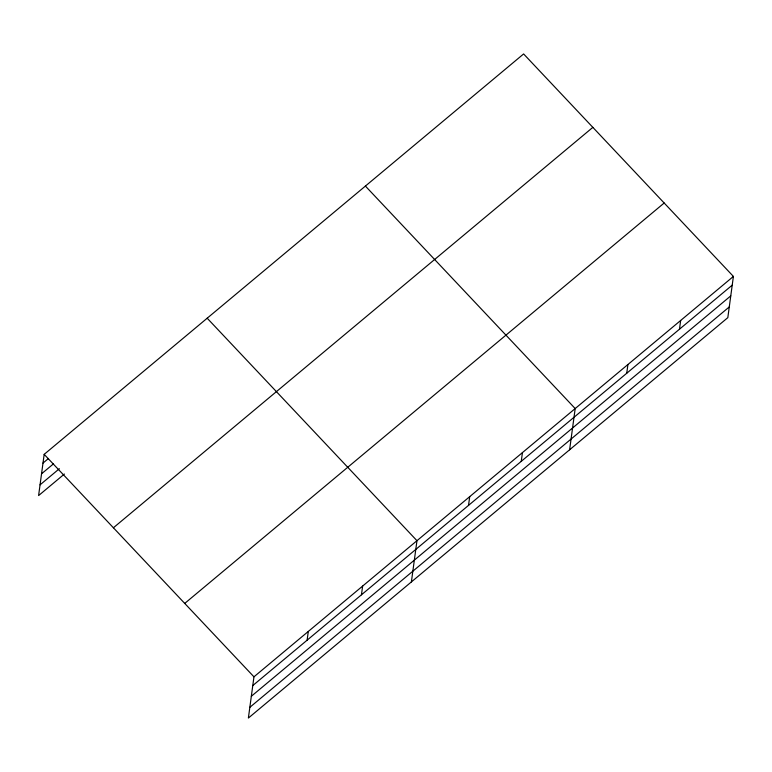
<?xml version="1.0" encoding="UTF-8"?>
<svg xmlns="http://www.w3.org/2000/svg" width="772" height="772" viewBox="0 0 772 772"><rect width="100%" height="100%" fill="white"/><g stroke="black" fill="none" stroke-linecap="round" stroke-linejoin="round"><path stroke-width="1.16" d="M733.4 276.424L253.959 676.832L248.381 718.057L727.822 317.649L733.4 276.424L523.619 53.944L44.178 454.351L38.6 495.576L64.385 474.037M307.111 640.181L308.298 631.448M361.45 594.807L362.628 586.073M411.389 581.924L416.967 540.689L207.185 318.209M468.527 505.38L469.704 496.647M521.264 461.338L522.441 452.604M569.611 449.786L575.188 408.562L365.397 186.071M626.739 373.243L627.926 364.509M679.485 329.2L680.663 320.467M42.991 463.084L48.52 458.462M41.543 473.805L53.519 463.808M40.047 484.855L59.386 468.7M113.407 527.768L592.848 127.361M184.73 603.414L664.171 203.007M252.782 685.565L732.223 285.157M251.325 696.286L730.766 295.879M249.829 707.335L729.279 306.928M44.178 454.351L253.959 676.832"/></g></svg>
